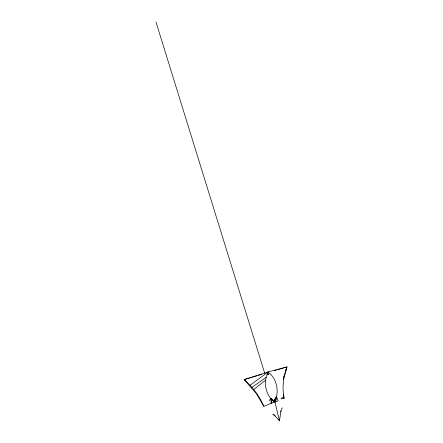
<?xml version="1.0" encoding="UTF-8"?>
<svg xmlns="http://www.w3.org/2000/svg" width="443" height="443" viewBox="0 0 443 443"><rect width="100%" height="100%" fill="white"/><g stroke="black" fill="none" stroke-linecap="round" stroke-linejoin="round"><path stroke-width="0.66" d="M280.984 410.86L279.461 420.85L273.602 414.382M271.969 403.052A24.88 5.576 -21.5 0 1 274.699 402.106L275.607 401.801A27.444 6.518 -12.9 0 0 278.204 400.865L276.515 396.701A24.343 22.183 -75.5 0 0 268.07 371.959L244.143 379.596A72.63 67.22 89.1 0 1 250.123 385.272L253.75 389.469A72.63 67.22 89.1 0 1 263.856 406.353A24.88 5.576 -21.5 0 1 271.055 403.385L271.969 403.052L270.806 398.495A23.368 21.137 -79.5 0 1 265.645 380.144L266.149 377.32L268.07 371.959L286.97 366.931L283.359 379.49M269.266 400.671L270.806 398.495L274.699 402.106L276.515 396.701L275.607 401.801L276.094 396.862L274.416 399.791L279.461 420.85L279.145 419.826M283.653 367.911L286.97 366.931L284.052 376.821L283.138 384.718A53.946 47.479 67 0 0 283.675 395.544L284.124 398.257L281.039 398.694L282.739 397.26L284.124 398.257L283.238 394.204M276.515 396.701L274.699 402.106L270.806 398.495L271.055 403.385M268.07 371.959L268.857 374.523L266.963 374.579L267.317 374.651L268.07 371.959L250.123 385.272M283.819 376.915L284.605 374.269M285.137 372.281L286.067 369.318M282.252 407.77L280.646 411.785M253.75 389.469L265.645 380.144M251.973 387.332L266.149 377.32M256.813 393.583L256.325 393.761L256.613 393.7M257.056 375.78L244.143 379.596L256.403 393.727L263.856 406.353M258.347 375.398L261.575 374.44M274.549 370.603L276.504 370.027M277.8 369.639L283.005 368.105M267.317 374.651L268.857 374.523M274.699 402.106L271.415 398.412M156.03 22.15L264.798 373.488M272.683 414.305A17.847 16.131 78.1 0 1 275.286 416.027M275.751 399.453L274.416 399.791L275.751 399.453"/></g></svg>
